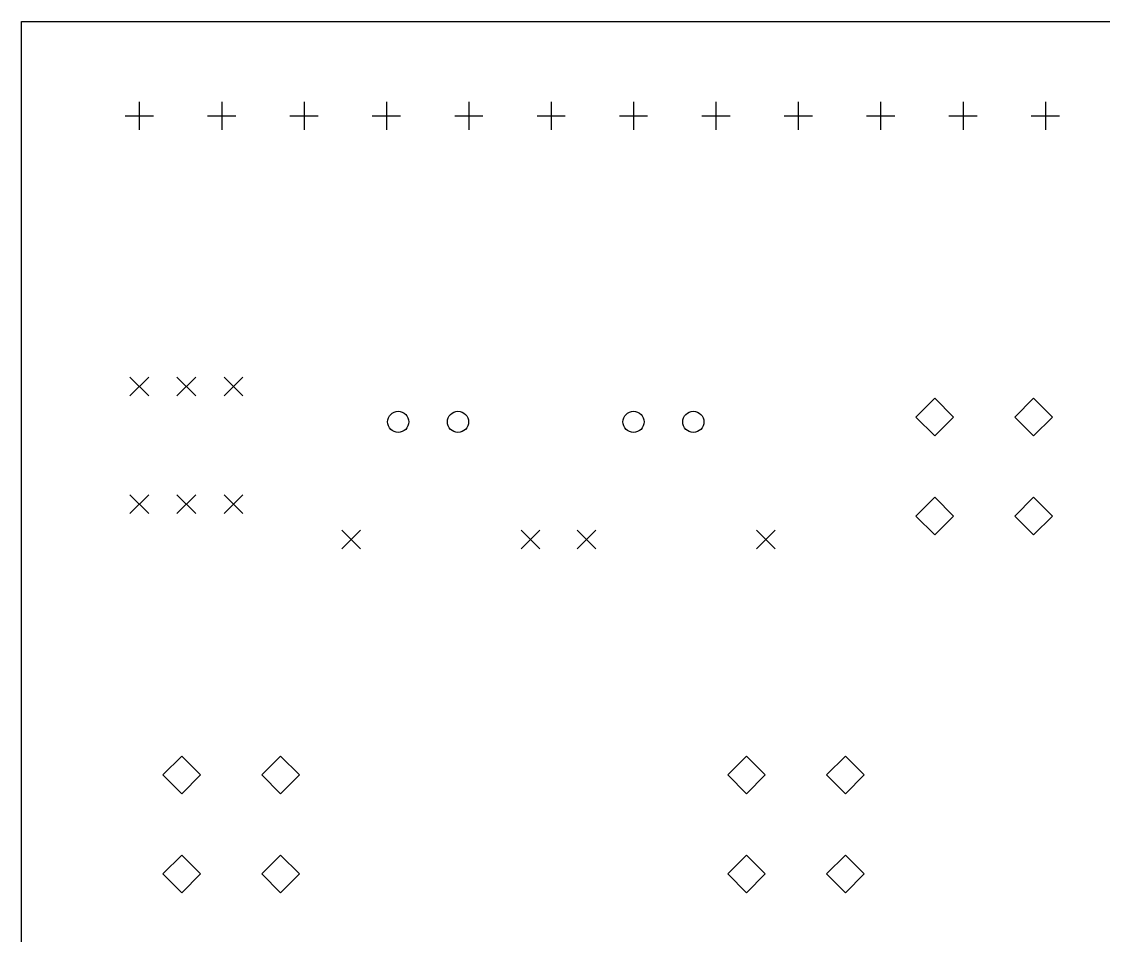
# Model space of a CAD drawing. Extents: x -1.6 to 90, y -78.7 to 0.
# Drawn here: x 0 to 45.96, y -38.81 to 0 of the extents above; entities that cross this region are included whole.
import ezdxf

# ---------------------------------------------------------------- set-up
doc = ezdxf.new("R2010")
doc.units = 0
doc.layers.add('BLACK', color=7, linetype='CONTINUOUS')

msp = doc.modelspace()

# ---------------------------------------------------------------- linework, layer by layer
at = {"layer": 'BLACK', "linetype": 'CONTINUOUS'}
for p, q in [((0, 0), (90, 0)), ((0, -60), (0, 0)), ((5, -3.4), (5, -4.6)), ((8.5, -3.4), (8.5, -4.6)), ((12, -3.4), (12, -4.6)), ((15.5, -3.4), (15.5, -4.6)), ((19, -3.4), (19, -4.6)), ((22.5, -3.4), (22.5, -4.6)), ((26, -3.4), (26, -4.6)), ((29.5, -3.4), (29.5, -4.6)), ((33, -3.4), (33, -4.6)), ((36.5, -3.4), (36.5, -4.6)), ((40, -3.4), (40, -4.6)), ((43.5, -3.4), (43.5, -4.6)), ((4.4, -4), (5.6, -4)), ((7.9, -4), (9.1, -4)), ((11.4, -4), (12.6, -4)), ((14.9, -4), (16.1, -4)), ((18.4, -4), (19.6, -4)), ((21.9, -4), (23.1, -4)), ((25.4, -4), (26.6, -4)), ((28.9, -4), (30.1, -4)), ((32.4, -4), (33.6, -4)), ((35.9, -4), (37.1, -4)), ((39.4, -4), (40.6, -4)), ((42.9, -4), (44.1, -4)), ((4.6, -15.1), (5.4, -15.9)), ((5.4, -15.1), (4.6, -15.9)), ((6.6, -15.1), (7.4, -15.9)), ((7.4, -15.1), (6.6, -15.9)), ((8.6, -15.1), (9.4, -15.9)), ((9.4, -15.1), (8.6, -15.9)), ((38.8, -16), (38, -16.8)), ((39.6, -16.8), (38.8, -16)), ((43, -16), (42.2, -16.8)), ((43.8, -16.8), (43, -16)), ((38, -16.8), (38.8, -17.6)), ((38.8, -17.6), (39.6, -16.8)), ((42.2, -16.8), (43, -17.6)), ((43, -17.6), (43.8, -16.8)), ((4.6, -20.1), (5.4, -20.9)), ((5.4, -20.1), (4.6, -20.9)), ((6.6, -20.1), (7.4, -20.9)), ((7.4, -20.1), (6.6, -20.9)), ((8.6, -20.1), (9.4, -20.9)), ((9.4, -20.1), (8.6, -20.9)), ((38.8, -20.2), (38, -21)), ((39.6, -21), (38.8, -20.2)), ((43, -20.2), (42.2, -21)), ((43.8, -21), (43, -20.2)), ((38, -21), (38.8, -21.8)), ((38.8, -21.8), (39.6, -21)), ((42.2, -21), (43, -21.8)), ((43, -21.8), (43.8, -21)), ((13.6, -21.6), (14.4, -22.4)), ((14.4, -21.6), (13.6, -22.4)), ((21.22, -21.6), (22.02, -22.4)), ((22.02, -21.6), (21.22, -22.4)), ((23.6, -21.6), (24.4, -22.4)), ((24.4, -21.6), (23.6, -22.4)), ((31.22, -21.6), (32.02, -22.4)), ((32.02, -21.6), (31.22, -22.4)), ((6.8, -31.2), (6, -32)), ((7.6, -32), (6.8, -31.2)), ((11, -31.2), (10.2, -32)), ((11.8, -32), (11, -31.2)), ((30.8, -31.2), (30, -32)), ((31.6, -32), (30.8, -31.2)), ((35, -31.2), (34.2, -32)), ((35.8, -32), (35, -31.2)), ((6, -32), (6.8, -32.8)), ((6.8, -32.8), (7.6, -32)), ((10.2, -32), (11, -32.8)), ((11, -32.8), (11.8, -32)), ((30, -32), (30.8, -32.8)), ((30.8, -32.8), (31.6, -32)), ((34.2, -32), (35, -32.8)), ((35, -32.8), (35.8, -32)), ((6.8, -35.4), (6, -36.2)), ((7.6, -36.2), (6.8, -35.4)), ((11, -35.4), (10.2, -36.2)), ((11.8, -36.2), (11, -35.4)), ((30.8, -35.4), (30, -36.2)), ((31.6, -36.2), (30.8, -35.4)), ((35, -35.4), (34.2, -36.2)), ((35.8, -36.2), (35, -35.4)), ((6, -36.2), (6.8, -37)), ((6.8, -37), (7.6, -36.2)), ((10.2, -36.2), (11, -37)), ((11, -37), (11.8, -36.2)), ((30, -36.2), (30.8, -37)), ((30.8, -37), (31.6, -36.2)), ((34.2, -36.2), (35, -37)), ((35, -37), (35.8, -36.2))]:
    msp.add_line(p, q, dxfattribs=at)
at = {"layer": 'BLACK'}
for centre in [(16, -17), (18.54, -17), (26, -17), (28.54, -17)]:
    msp.add_circle(centre, 0.45, dxfattribs=at)

doc.saveas('drawing.dxf')
